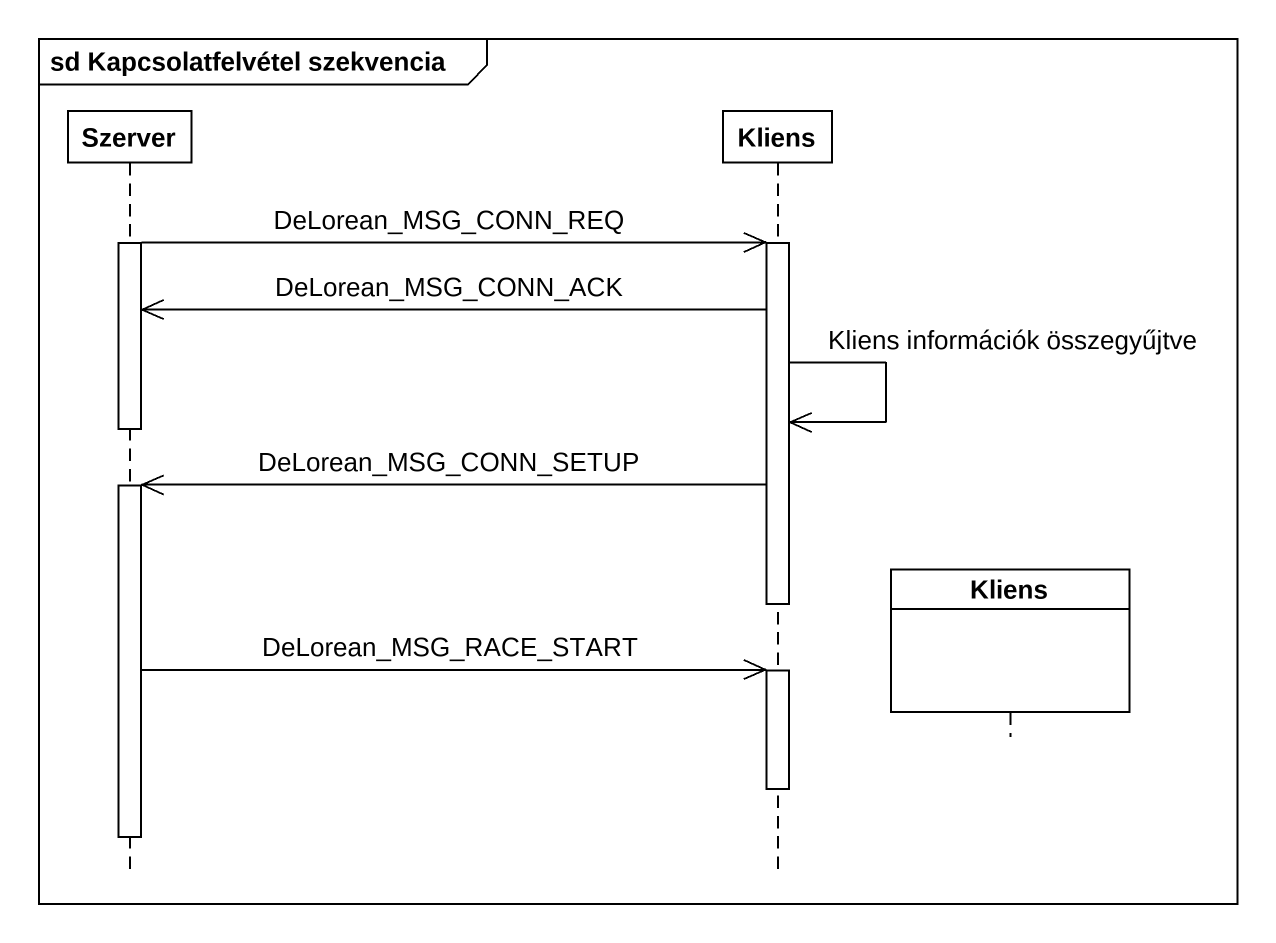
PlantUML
@startuml
mainframe sd Kapcsolatfelvétel szekvencia
hide footbox
participant Szerver
participant Kliens
participant "Kliens" as Kliens_2

activate Szerver
Szerver ->> Kliens : DeLorean_MSG_CONN_REQ
activate Kliens
Kliens ->> Szerver : DeLorean_MSG_CONN_ACK
Kliens ->> Kliens : Kliens információk összegyűjtve
deactivate Szerver
Kliens ->> Szerver : DeLorean_MSG_CONN_SETUP
activate Szerver
deactivate Kliens
Szerver ->> Kliens : DeLorean_MSG_RACE_START
activate Kliens
deactivate Kliens
deactivate Szerver
@enduml
